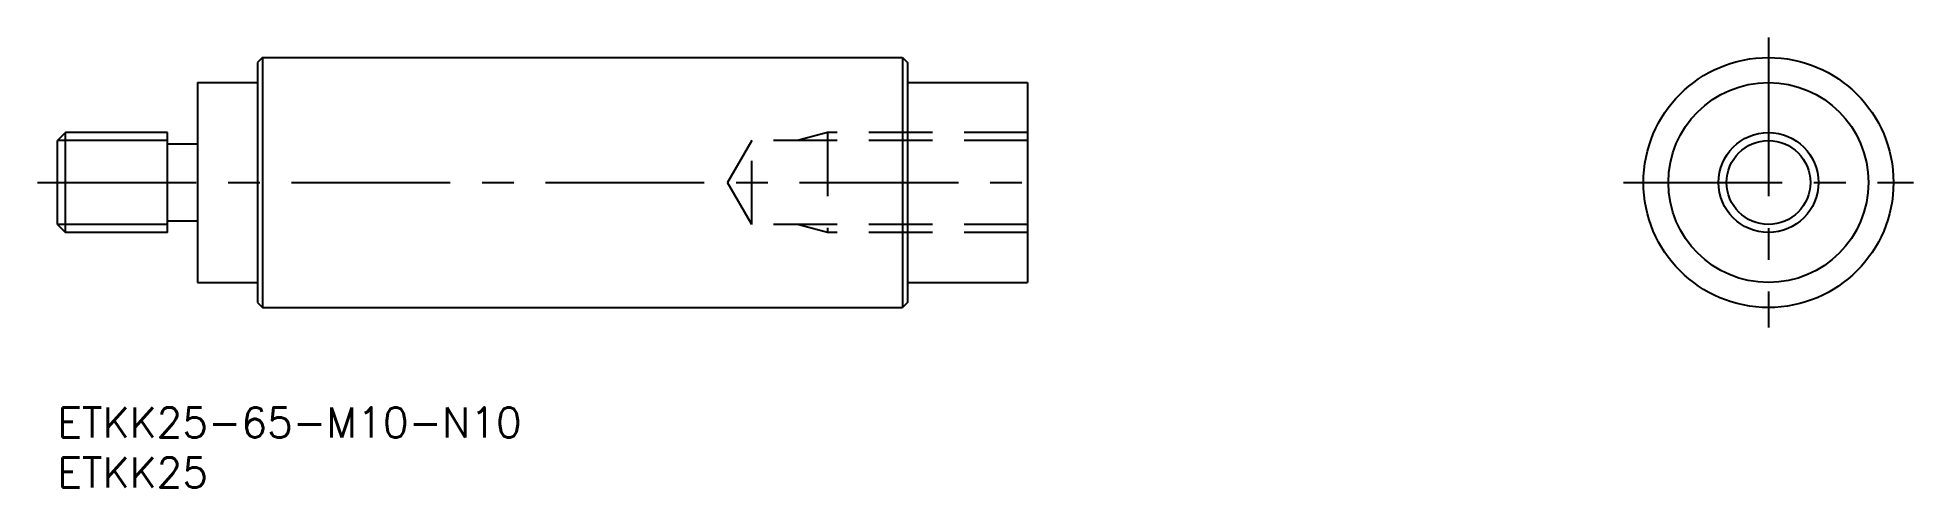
# Model space of a CAD drawing. Extents: x -2 to 186, y -8 to 37.
import ezdxf

# ---------------------------------------------------------------- set-up
doc = ezdxf.new("R2010")
doc.units = 0
doc.header["$LTSCALE"] = 0.5
doc.linetypes.add('CENTER', pattern=[50.8, 31.75, -6.35, 6.35, -6.35])
doc.linetypes.add('DASHED', pattern=[19.05, 12.7, -6.35])
for name, color, linetype in [('MSM_CENTER', 1, 'CENTER'), ('MSM_CONTINUOUS', 7, 'CONTINUOUS'), ('MSM_DASHED', 4, 'DASHED'), ('MSM_NARROW', 5, 'CONTINUOUS'), ('MSM_PART_NUMBER', 7, 'CONTINUOUS')]:
    doc.layers.add(name, color=color, linetype=linetype)
doc.styles.get("Standard").update_dxf_attribs({"font": 'txt.shx', "height": 3, "bigfont": 'bigfont.shx'})

# ---------------------------------------------------------------- blocks, each defined once
blk = doc.blocks.new('*U4')
at = {"layer": 'MSM_PART_NUMBER'}
blk.add_text('ETKK25-65-M10-N10', height=3, dxfattribs=at).set_placement((0, -3))
blk = doc.blocks.new('*U5')
at = {"layer": 'MSM_PART_NUMBER'}
blk.add_text('ETKK25', height=3, dxfattribs=at).set_placement((0, -8))

msp = doc.modelspace()

# ---------------------------------------------------------------- linework, layer by layer
at = {"layer": 'MSM_CENTER'}
for p, q in [((171.08, 37), (171.08, 8)), ((-2, 22.5), (99, 22.5)), ((156.58, 22.5), (185.58, 22.5))]:
    msp.add_line(p, q, dxfattribs=at)
at = {"layer": 'MSM_CONTINUOUS'}
for p, q in [((20.5, 35), (20, 34.5)), ((20, 34.5), (20, 10.5)), ((20.5, 35), (84.5, 35)), ((20.5, 35), (20.5, 10)), ((84.5, 35), (85, 34.5)), ((84.5, 35), (84.5, 10)), ((85, 34.5), (85, 10.5)), ((14, 32.5), (14, 12.5)), ((14, 32.5), (20, 32.5)), ((85, 32.5), (97, 32.5)), ((97, 32.5), (97, 12.5)), ((0.81, 27.5), (0, 26.69)), ((0, 18.31), (0, 26.69)), ((11, 27.5), (0.81, 27.5)), ((0.81, 17.5), (0.81, 27.5)), ((11, 17.5), (11, 27.5)), ((14, 26.35), (11, 26.35)), ((0, 18.31), (0.81, 17.5)), ((11, 17.5), (0.81, 17.5)), ((14, 18.65), (11, 18.65)), ((14, 12.5), (20, 12.5)), ((85, 12.5), (97, 12.5)), ((20, 10.5), (20.5, 10)), ((20.5, 10), (84.5, 10)), ((85, 10.5), (84.5, 10))]:
    msp.add_line(p, q, dxfattribs=at)
for radius in [12.5, 10, 4.19]:
    msp.add_circle((171.08, 22.5), radius, dxfattribs=at)
at = {"layer": 'MSM_DASHED'}
for p, q in [((69.42, 26.69), (67, 22.5)), ((69.42, 18.31), (69.42, 26.69)), ((97, 26.69), (69.42, 26.69)), ((77, 27.5), (74, 26.69)), ((97, 27.5), (77, 27.5)), ((77, 27.5), (77, 17.5)), ((69.42, 18.31), (67, 22.5)), ((97, 18.31), (69.42, 18.31)), ((77, 17.5), (74, 18.31)), ((97, 17.5), (77, 17.5))]:
    msp.add_line(p, q, dxfattribs=at)
at = {"layer": 'MSM_NARROW'}
for p, q in [((11, 26.69), (0, 26.69)), ((11, 18.31), (0, 18.31))]:
    msp.add_line(p, q, dxfattribs=at)
msp.add_circle((171.08, 22.5), 5, dxfattribs=at)

# ---------------------------------------------------------------- block references
at = {"layer": 'MSM_CONTINUOUS'}
for name in ['*U4', '*U5']:
    msp.add_blockref(name, (0, 0), dxfattribs=at)

doc.saveas('drawing.dxf')
